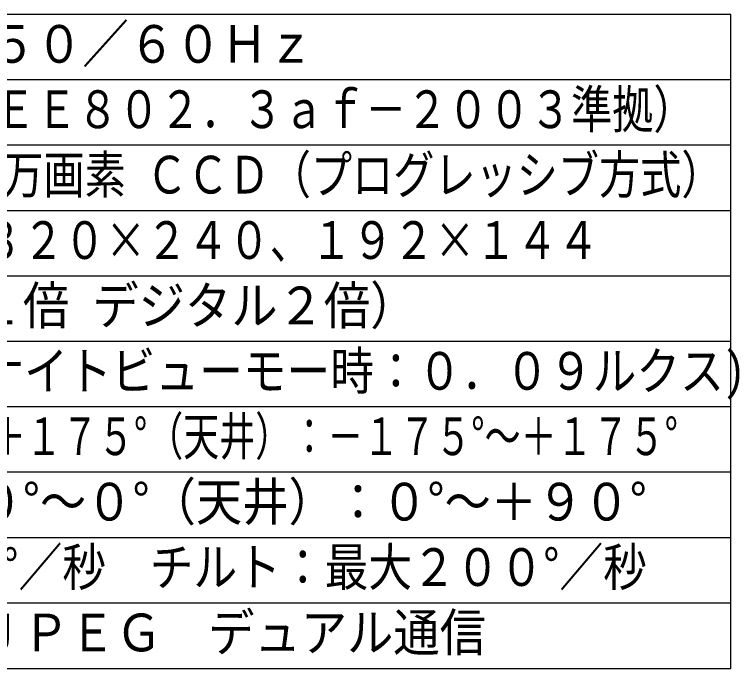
# Model space of a CAD drawing. Units: millimetres, scale not verified. Extents: x -63 to 63, y -57 to 58.
# Drawn here: x 7.7 to 63.2, y -56.7 to -6.7 of the extents above; entities that cross this region are included whole.
import ezdxf
from ezdxf.enums import TextEntityAlignment as Align

# ---------------------------------------------------------------- set-up
doc = ezdxf.new("R2010")
doc.units = ezdxf.units.MM
doc.header["$LTSCALE"] = 0.191021
doc.layers.add('0-2_MOJI1', color=2, linetype='Continuous')
doc.layers.add('0-3_WAKU', color=1, linetype='Continuous')
doc.styles.add('ＭＳ ゴシック', font='')
doc.styles.get('ＭＳ ゴシック').set_extended_font_data('MS Gothic')

msp = doc.modelspace()

# ---------------------------------------------------------------- linework, layer by layer
at = {"layer": '0-3_WAKU', "color": 4}
for p, q in [((62.4965, -6.7272), (-62.5032, -6.7272)), ((62.4965, -56.7271), (62.4965, -6.7272)), ((-62.5032, -56.7271), (62.4965, -56.7271))]:
    msp.add_line(p, q, dxfattribs=at)
at = {"layer": '0-3_WAKU'}
for p, q in [((62.4965, -11.7272), (-62.5032, -11.7272)), ((62.4965, -16.7272), (-62.5032, -16.7272)), ((62.4965, -21.7272), (-62.5032, -21.7272)), ((62.4965, -26.7272), (-62.5032, -26.7272)), ((62.4965, -31.7272), (-62.5032, -31.7272)), ((62.4965, -36.7272), (-62.5032, -36.7272)), ((62.4965, -41.7272), (-62.5032, -41.7272)), ((62.4965, -46.7272), (-62.5032, -46.7272)), ((62.4965, -51.7272), (-62.5032, -51.7272))]:
    msp.add_line(p, q, dxfattribs=at)

# ---------------------------------------------------------------- texts
at = {"layer": '0-2_MOJI1', "style": 'ＭＳ ゴシック'}
for s, width, p in [('ＡＣ１００Ｖ\u3000５０／６０Ｈｚ', 0.9, (-19.0033, -11.2823)), ('ＰｏＥ給電（ＩＥＥＥ８０２．３ａｆ－２００３準拠）', 0.8, (-19.0033, -16.2823)), ('１／４インチ ３２万画素 ＣＣＤ（プログレッシブ方式）', 0.8, (-20.0033, -21.2823)), ('６４０×４８０、３２０×２４０、１９２×１４４', 0.8, (-20.0033, -26.2823)), ('４２倍（光学２１倍 デジタル２倍）', 0.9, (-20.0033, -31.2823)), ('２ルクス(カラーナイトビューモー時：０．０９ルクス)', 0.85, (-20.0033, -36.2823)), ('(卓上)：－１７５°～＋１７５°（天井）：－１７５°～＋１７５°', 0.7, (-20.0033, -41.2823)), ('(卓上)：－１２０°～０°（天井）：０°～＋９０°', 0.9, (-20.0033, -46.2823)), ('パン：最大３００°／秒\u3000チルト：最大２００°／秒', 0.85, (-20.0033, -51.2823)), ('ＭＰＥＧ－４／ＪＰＥＧ\u3000デュアル通信', 0.9, (-20.0033, -56.2823))]:
    msp.add_text(s, height=2.886, dxfattribs=dict(at, width=width)).set_placement(p, align=Align.BOTTOM_LEFT)

doc.saveas('drawing.dxf')
